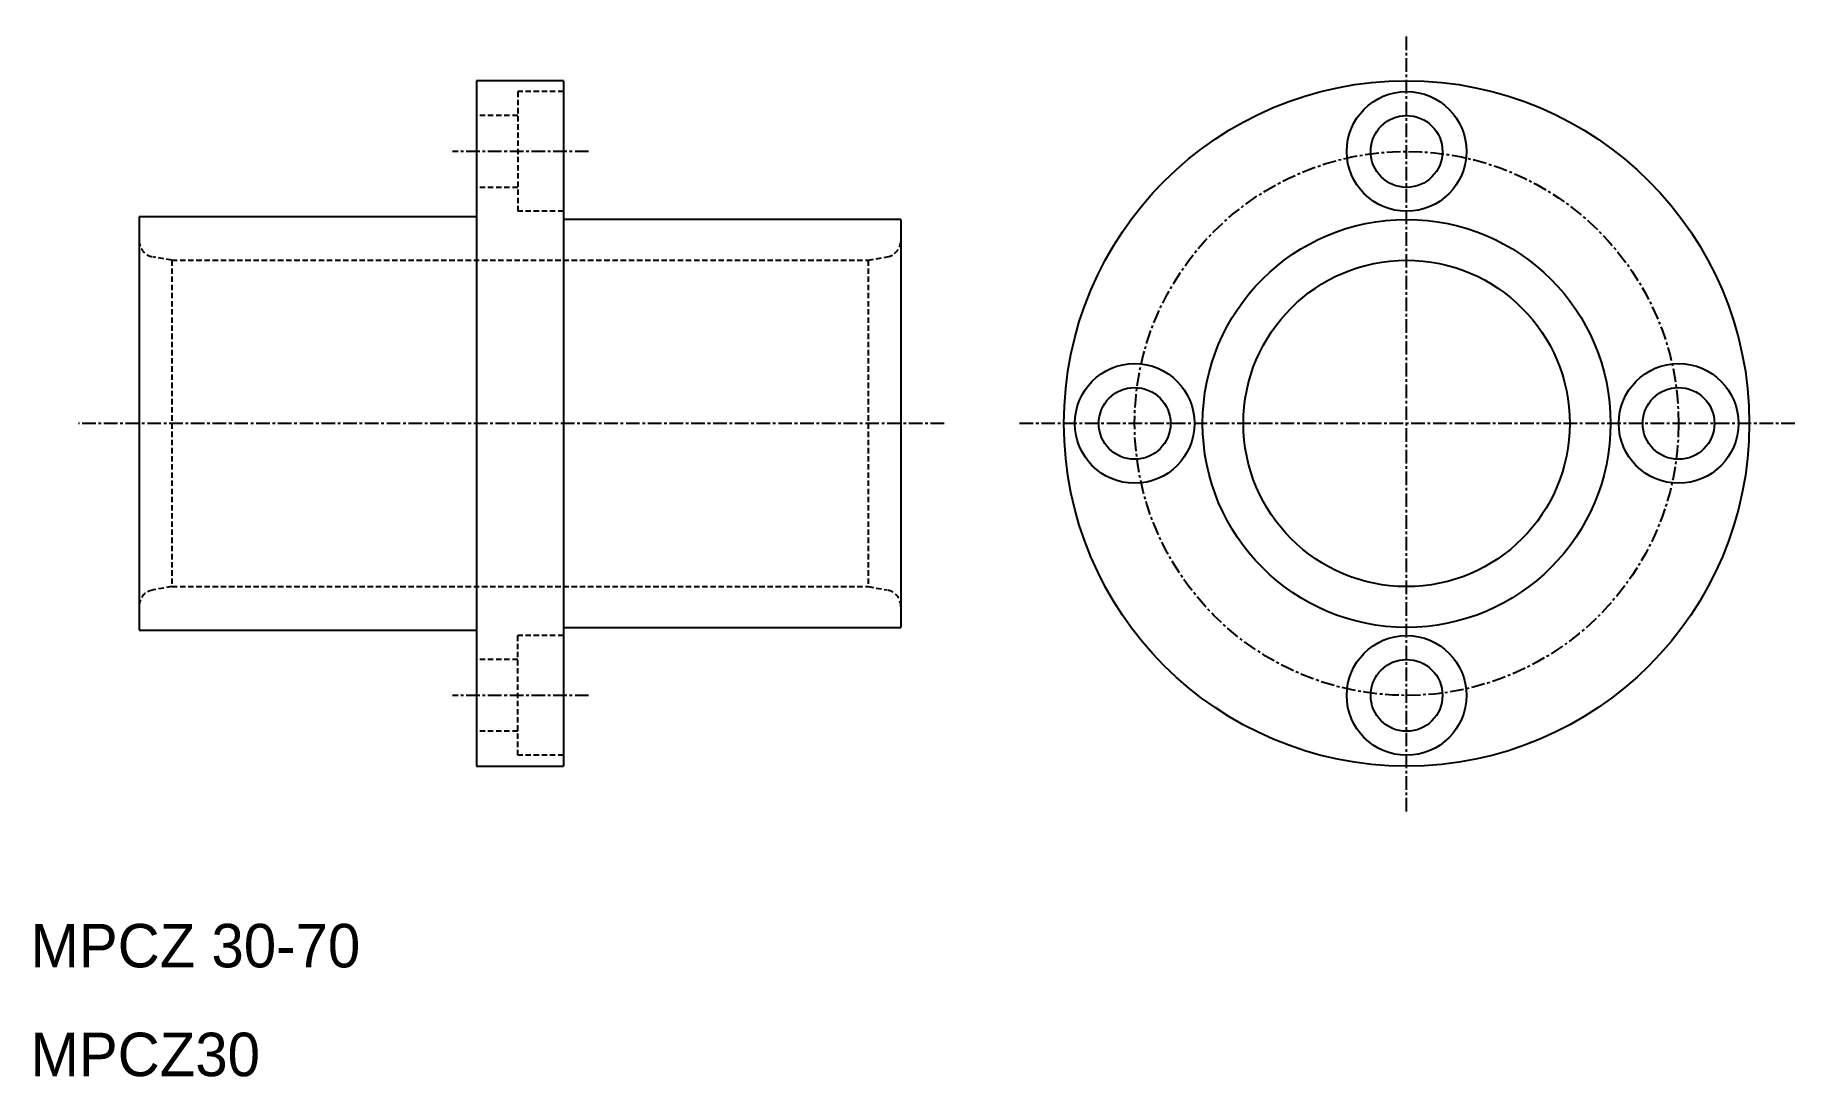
# Model space of a CAD drawing. Extents: x 10 to 172, y 10 to 106.
import ezdxf

# ---------------------------------------------------------------- set-up
doc = ezdxf.new("R2010")
doc.units = 0
doc.linetypes.add('CENTER', pattern=[2, 1.25, -0.25, 0.25, -0.25])
doc.linetypes.add('DASHED', pattern=[0.75, 0.5, -0.25])
doc.layers.get('0').update_dxf_attribs({"linetype": 'CONTINUOUS'})
doc.layers.add('CENTER', color=1, linetype='CENTER')

msp = doc.modelspace()

# ---------------------------------------------------------------- linework, layer by layer
at = {"color": 7, "linetype": 'CONTINUOUS'}
for p, q in [((51, 101.5), (51, 38.5)), ((59, 101.5), (51, 101.5)), ((59, 101.5), (59, 38.5)), ((20, 89), (20, 51)), ((51, 89), (20, 89)), ((90, 88.75), (59, 88.75)), ((90, 88.75), (90, 51.25)), ((20, 51), (51, 51)), ((59, 51.25), (90, 51.25)), ((51, 38.5), (59, 38.5))]:
    msp.add_line(p, q, dxfattribs=at)
at = {"color": 3, "linetype": 'DASHED'}
for p, q in [((59, 100.5), (54.8, 100.5)), ((54.8, 100.5), (54.8, 89.5)), ((54.8, 98.3), (51, 98.3)), ((54.8, 91.7), (51, 91.7)), ((59, 89.5), (54.8, 89.5)), ((23, 85), (21.24, 85.31)), ((23, 85), (87, 85)), ((23, 85), (23, 55)), ((87, 85), (88.76, 85.31)), ((87, 85), (87, 55)), ((23, 55), (21.24, 54.69)), ((23, 55), (87, 55)), ((87, 55), (88.76, 54.69)), ((54.8, 39.5), (54.8, 50.5)), ((59, 50.5), (54.8, 50.5)), ((54.8, 48.3), (51, 48.3)), ((54.8, 41.7), (51, 41.7)), ((59, 39.5), (54.8, 39.5))]:
    msp.add_line(p, q, dxfattribs=at)
at = {"color": 7, "linetype": 'CONTINUOUS'}
for centre, radius in [((136.5, 70), 31.5), ((136.5, 95), 5.5), ((136.5, 95), 3.3), ((136.5, 70), 18.75), ((136.5, 70), 15), ((111.5, 70), 5.5), ((161.5, 70), 5.5), ((111.5, 70), 3.3), ((161.5, 70), 3.3), ((136.5, 45), 5.5), ((136.5, 45), 3.3)]:
    msp.add_circle(centre, radius, dxfattribs=at)
at = {"color": 3, "linetype": 'DASHED'}
for centre, start, end in [((21.5, 86.79), 180, 260), ((88.5, 86.79), 280, 0), ((21.5, 53.21), 100, 180), ((88.5, 53.21), 360, 80)]:
    msp.add_arc(centre, 1.5, start, end, dxfattribs=at)
at = {"layer": 'CENTER', "color": 1, "linetype": 'CENTER'}
for p, q in [((136.5, 34.32), (136.5, 105.68)), ((61.31, 95), (48.79, 95)), ((94, 70), (14.41, 70)), ((172.18, 70), (100.82, 70)), ((61.31, 45), (48.79, 45))]:
    msp.add_line(p, q, dxfattribs=at)
msp.add_circle((136.5, 70), 25, dxfattribs=at)

# ---------------------------------------------------------------- texts
at = {"color": 7, "linetype": 'CONTINUOUS'}
for s, p in [('MPCZ 30-70', (10, 20)), ('MPCZ30', (10, 10))]:
    msp.add_text(s, height=4, dxfattribs=at).set_placement(p)

doc.saveas('drawing.dxf')
